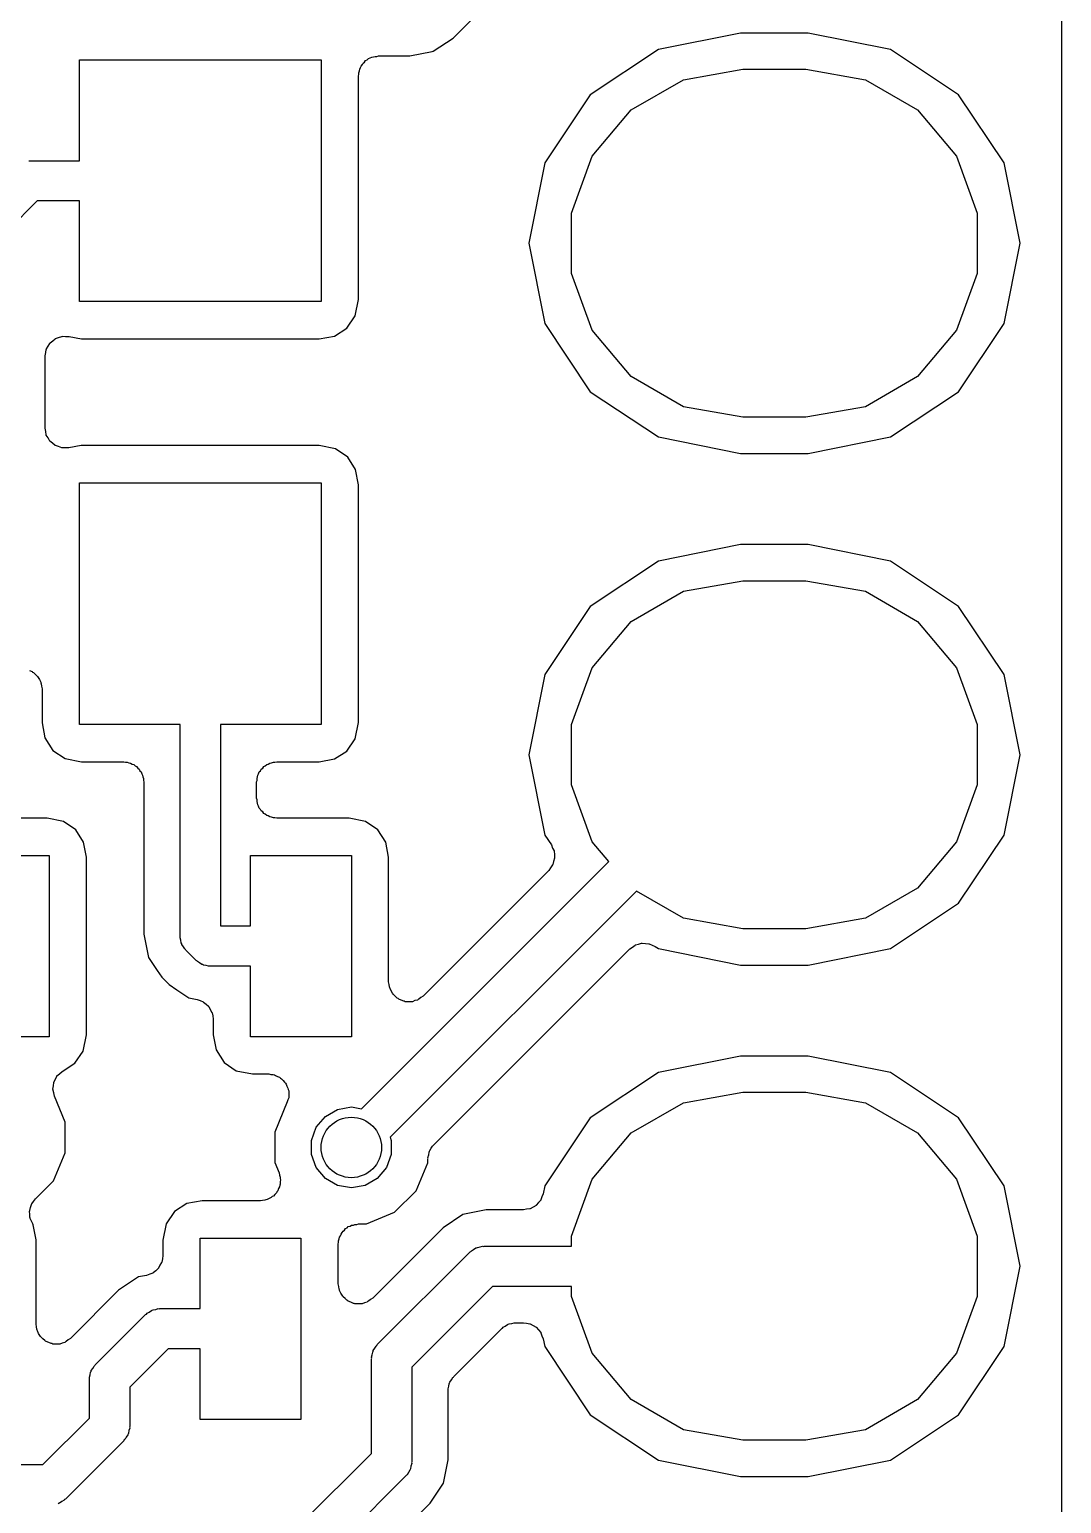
# Model space of a CAD drawing. Extents: x 125.1 to 143.2, y -145.5 to -100.1.
# Drawn here: x 138.1 to 143.22, y -117.97 to -110.65 of the extents above; entities that cross this region are included whole.
import ezdxf

# ---------------------------------------------------------------- set-up
doc = ezdxf.new("R2010")
doc.units = 0
doc.header["$MEASUREMENT"] = 0
doc.layers.add('BLACK', color=7, linetype='CONTINUOUS')

msp = doc.modelspace()

# ---------------------------------------------------------------- linework, layer by layer
at = {"layer": 'Black'}
for p, q in [((143.225, -100.175), (143.225, -139.982)), ((140.205, -110.691), (140.89, -110.006)), ((141.632, -110.666), (141.224, -110.748)), ((141.968, -110.666), (141.632, -110.666)), ((142.376, -110.748), (141.968, -110.666)), ((140.106, -110.757), (140.205, -110.691)), ((138.35, -111.3), (138.35, -110.8)), ((138.35, -110.8), (139.55, -110.8)), ((139.55, -110.8), (139.55, -112)), ((139.755, -110.823), (139.759, -110.816)), ((139.759, -110.816), (139.766, -110.81)), ((139.766, -110.81), (139.771, -110.803)), ((139.771, -110.803), (139.779, -110.799)), ((139.779, -110.799), (139.785, -110.793)), ((139.785, -110.793), (139.794, -110.79)), ((139.794, -110.79), (139.801, -110.786)), ((139.801, -110.786), (139.81, -110.785)), ((139.81, -110.785), (139.818, -110.782)), ((139.818, -110.782), (139.827, -110.782)), ((139.827, -110.782), (139.835, -110.78)), ((139.835, -110.78), (139.99, -110.78)), ((139.99, -110.78), (140.102, -110.758)), ((140.102, -110.758), (140.106, -110.757)), ((140.102, -110.758), (140.102, -110.758)), ((141.224, -110.748), (140.886, -110.973)), ((142.714, -110.973), (142.376, -110.748)), ((139.735, -110.88), (139.737, -110.871)), ((139.735, -111.71), (139.735, -110.88)), ((139.737, -110.863), (139.74, -110.854)), ((139.737, -110.871), (139.737, -110.863)), ((139.74, -110.854), (139.742, -110.846)), ((139.742, -110.846), (139.746, -110.838)), ((139.746, -110.838), (139.749, -110.83)), ((139.749, -110.83), (139.755, -110.823)), ((141.348, -110.898), (141.644, -110.846)), ((141.644, -110.846), (141.956, -110.846)), ((141.956, -110.846), (142.252, -110.898)), ((141.089, -111.048), (141.348, -110.898)), ((142.252, -110.898), (142.511, -111.048)), ((140.886, -110.973), (140.66, -111.311)), ((142.94, -111.311), (142.714, -110.973)), ((140.896, -111.278), (141.089, -111.048)), ((142.511, -111.048), (142.704, -111.278)), ((138.1, -111.3), (138.35, -111.3)), ((140.66, -111.311), (140.581, -111.71)), ((140.793, -111.56), (140.896, -111.278)), ((142.704, -111.278), (142.807, -111.56)), ((143.019, -111.71), (142.94, -111.311)), ((138.141, -111.5), (138, -111.641)), ((138.35, -111.5), (138.141, -111.5)), ((138.35, -112), (138.35, -111.5)), ((140.793, -111.86), (140.793, -111.56)), ((142.807, -111.56), (142.807, -111.86)), ((139.735, -111.99), (139.735, -111.71)), ((140.581, -111.71), (140.66, -112.109)), ((142.94, -112.109), (143.019, -111.71)), ((140.896, -112.142), (140.793, -111.86)), ((142.807, -111.86), (142.704, -112.142)), ((139.55, -112), (138.35, -112)), ((139.719, -112.071), (139.735, -111.99)), ((139.616, -112.171), (139.678, -112.132)), ((139.678, -112.132), (139.719, -112.071)), ((140.66, -112.109), (140.886, -112.447)), ((142.714, -112.447), (142.94, -112.109)), ((138.195, -112.221), (138.203, -112.207)), ((138.203, -112.207), (138.204, -112.206)), ((138.204, -112.206), (138.205, -112.205)), ((138.205, -112.205), (138.218, -112.195)), ((138.218, -112.195), (138.23, -112.185)), ((138.23, -112.185), (138.231, -112.184)), ((138.231, -112.184), (138.232, -112.183)), ((138.232, -112.183), (138.247, -112.178)), ((138.247, -112.178), (138.263, -112.173)), ((138.263, -112.173), (138.264, -112.173)), ((138.264, -112.173), (138.265, -112.172)), ((138.265, -112.172), (138.281, -112.173)), ((138.281, -112.173), (138.297, -112.173)), ((138.297, -112.173), (138.299, -112.173)), ((138.299, -112.173), (138.3, -112.173)), ((138.3, -112.173), (138.36, -112.185)), ((138.36, -112.185), (139.541, -112.185)), ((139.541, -112.185), (139.616, -112.171)), ((141.089, -112.372), (140.896, -112.142)), ((142.704, -112.142), (142.511, -112.372)), ((138.18, -112.269), (138.183, -112.253)), ((138.18, -112.27), (138.18, -112.269)), ((138.18, -112.271), (138.18, -112.27)), ((138.18, -112.628), (138.18, -112.271)), ((138.183, -112.253), (138.186, -112.237)), ((138.186, -112.237), (138.187, -112.236)), ((138.187, -112.235), (138.195, -112.221)), ((138.187, -112.236), (138.187, -112.235)), ((141.348, -112.522), (141.089, -112.372)), ((142.511, -112.372), (142.252, -112.522)), ((140.886, -112.447), (141.224, -112.672)), ((142.376, -112.672), (142.714, -112.447)), ((141.644, -112.574), (141.348, -112.522)), ((142.252, -112.522), (141.956, -112.574)), ((138.18, -112.629), (138.18, -112.628)), ((138.18, -112.628), (138.18, -112.628)), ((138.183, -112.645), (138.18, -112.629)), ((138.186, -112.662), (138.183, -112.645)), ((141.956, -112.574), (141.644, -112.574)), ((138.186, -112.663), (138.186, -112.662)), ((138.186, -112.662), (138.186, -112.662)), ((138.195, -112.677), (138.186, -112.663)), ((138.203, -112.692), (138.195, -112.677)), ((138.204, -112.692), (138.203, -112.692)), ((138.204, -112.693), (138.204, -112.692)), ((138.217, -112.703), (138.204, -112.693)), ((138.23, -112.714), (138.217, -112.703)), ((138.231, -112.714), (138.23, -112.714)), ((138.231, -112.715), (138.231, -112.714)), ((138.247, -112.72), (138.231, -112.715)), ((138.263, -112.726), (138.247, -112.72)), ((138.359, -112.715), (138.298, -112.726)), ((139.54, -112.715), (138.359, -112.715)), ((139.621, -112.731), (139.54, -112.715)), ((141.224, -112.672), (141.632, -112.754)), ((141.968, -112.754), (142.376, -112.672)), ((138.264, -112.726), (138.263, -112.726)), ((138.263, -112.726), (138.263, -112.726)), ((138.281, -112.726), (138.264, -112.726)), ((138.297, -112.726), (138.281, -112.726)), ((138.298, -112.726), (138.297, -112.726)), ((138.298, -112.726), (138.298, -112.726)), ((139.682, -112.772), (139.621, -112.731)), ((139.721, -112.834), (139.682, -112.772)), ((141.632, -112.754), (141.968, -112.754)), ((139.735, -112.909), (139.721, -112.834)), ((138.35, -114.1), (138.35, -112.9)), ((138.35, -112.9), (139.55, -112.9)), ((139.55, -112.9), (139.55, -114.1)), ((139.735, -114.09), (139.735, -112.909)), ((141.632, -113.206), (141.224, -113.288)), ((141.968, -113.206), (141.632, -113.206)), ((142.376, -113.288), (141.968, -113.206)), ((141.224, -113.288), (140.886, -113.513)), ((142.714, -113.513), (142.376, -113.288)), ((141.089, -113.588), (141.348, -113.438)), ((141.348, -113.438), (141.644, -113.386)), ((141.644, -113.386), (141.956, -113.386)), ((141.956, -113.386), (142.252, -113.438)), ((142.252, -113.438), (142.511, -113.588)), ((140.886, -113.513), (140.66, -113.851)), ((142.94, -113.851), (142.714, -113.513)), ((140.896, -113.818), (141.089, -113.588)), ((142.511, -113.588), (142.704, -113.818)), ((140.793, -114.1), (140.896, -113.818)), ((142.704, -113.818), (142.807, -114.1)), ((138.102, -113.832), (138.115, -113.836)), ((138.115, -113.836), (138.118, -113.839)), ((138.118, -113.839), (138.122, -113.841)), ((138.122, -113.841), (138.131, -113.85)), ((138.131, -113.85), (138.141, -113.859)), ((138.141, -113.859), (138.143, -113.862)), ((138.143, -113.862), (138.146, -113.866)), ((138.146, -113.866), (138.152, -113.877)), ((138.152, -113.877), (138.158, -113.889)), ((138.158, -113.889), (138.159, -113.893)), ((140.66, -113.851), (140.581, -114.25)), ((143.019, -114.25), (142.94, -113.851)), ((138.159, -113.893), (138.161, -113.897)), ((138.161, -113.897), (138.162, -113.91)), ((138.162, -113.91), (138.165, -113.923)), ((138.165, -113.923), (138.165, -114.091)), ((138.165, -114.091), (138.179, -114.166)), ((138.85, -114.1), (138.35, -114.1)), ((138.85, -115.15), (138.85, -114.1)), ((139.55, -114.1), (139.05, -114.1)), ((139.05, -114.1), (139.05, -115.1)), ((139.719, -114.171), (139.735, -114.09)), ((140.793, -114.4), (140.793, -114.1)), ((142.807, -114.1), (142.807, -114.4)), ((138.179, -114.166), (138.218, -114.228)), ((139.678, -114.232), (139.719, -114.171)), ((138.218, -114.228), (138.279, -114.269)), ((139.616, -114.271), (139.678, -114.232)), ((140.581, -114.25), (140.66, -114.649)), ((142.94, -114.649), (143.019, -114.25)), ((138.279, -114.269), (138.36, -114.285)), ((138.36, -114.285), (138.57, -114.285)), ((138.57, -114.285), (138.579, -114.287)), ((138.579, -114.287), (138.587, -114.287)), ((138.587, -114.287), (138.596, -114.29)), ((138.596, -114.29), (138.604, -114.292)), ((138.604, -114.292), (138.612, -114.296)), ((138.612, -114.296), (138.62, -114.299)), ((138.62, -114.299), (138.627, -114.305)), ((138.627, -114.305), (138.634, -114.309)), ((138.634, -114.309), (138.64, -114.316)), ((138.64, -114.316), (138.647, -114.321)), ((138.647, -114.321), (138.651, -114.329)), ((138.651, -114.329), (138.657, -114.335)), ((139.243, -114.335), (139.249, -114.329)), ((139.249, -114.329), (139.253, -114.321)), ((139.253, -114.321), (139.26, -114.316)), ((139.26, -114.316), (139.266, -114.309)), ((139.266, -114.309), (139.273, -114.305)), ((139.273, -114.305), (139.28, -114.299)), ((139.28, -114.299), (139.288, -114.296)), ((139.288, -114.296), (139.296, -114.292)), ((139.296, -114.292), (139.304, -114.29)), ((139.304, -114.29), (139.313, -114.287)), ((139.313, -114.287), (139.321, -114.287)), ((139.321, -114.287), (139.33, -114.285)), ((139.33, -114.285), (139.541, -114.285)), ((139.541, -114.285), (139.616, -114.271)), ((138.657, -114.335), (138.66, -114.344)), ((138.66, -114.344), (138.664, -114.351)), ((138.664, -114.351), (138.665, -114.36)), ((138.665, -114.36), (138.668, -114.368)), ((138.668, -114.368), (138.668, -114.377)), ((138.668, -114.377), (138.67, -114.385)), ((138.67, -114.385), (138.67, -115.14)), ((139.23, -114.385), (139.232, -114.377)), ((139.23, -114.465), (139.23, -114.385)), ((139.232, -114.368), (139.235, -114.36)), ((139.232, -114.377), (139.232, -114.368)), ((139.235, -114.36), (139.236, -114.351)), ((139.236, -114.351), (139.24, -114.344)), ((139.24, -114.344), (139.243, -114.335)), ((140.896, -114.682), (140.793, -114.4)), ((142.807, -114.4), (142.704, -114.682)), ((139.232, -114.473), (139.23, -114.465)), ((139.232, -114.482), (139.232, -114.473)), ((139.235, -114.49), (139.232, -114.482)), ((139.236, -114.499), (139.235, -114.49)), ((139.24, -114.506), (139.236, -114.499)), ((139.243, -114.515), (139.24, -114.506)), ((139.249, -114.521), (139.243, -114.515)), ((139.253, -114.529), (139.249, -114.521)), ((139.26, -114.534), (139.253, -114.529)), ((139.266, -114.541), (139.26, -114.534)), ((139.273, -114.545), (139.266, -114.541)), ((139.28, -114.551), (139.273, -114.545)), ((138.19, -114.565), (137.709, -114.565)), ((138.271, -114.581), (138.19, -114.565)), ((138.332, -114.622), (138.271, -114.581)), ((138.371, -114.684), (138.332, -114.622)), ((139.288, -114.554), (139.28, -114.551)), ((139.296, -114.558), (139.288, -114.554)), ((139.304, -114.56), (139.296, -114.558)), ((139.313, -114.563), (139.304, -114.56)), ((139.321, -114.563), (139.313, -114.563)), ((139.33, -114.565), (139.321, -114.563)), ((139.69, -114.565), (139.33, -114.565)), ((139.771, -114.581), (139.69, -114.565)), ((139.832, -114.622), (139.771, -114.581)), ((139.871, -114.684), (139.832, -114.622)), ((138.385, -114.759), (138.371, -114.684)), ((139.885, -114.759), (139.871, -114.684)), ((140.66, -114.649), (140.693, -114.698)), ((140.978, -114.78), (140.896, -114.682)), ((142.704, -114.682), (142.511, -114.912)), ((142.714, -114.987), (142.94, -114.649)), ((137.7, -114.75), (138.2, -114.75)), ((138.2, -114.75), (138.2, -115.65)), ((138.385, -115.64), (138.385, -114.759)), ((139.2, -115.1), (139.2, -114.75)), ((139.2, -114.75), (139.7, -114.75)), ((139.7, -114.75), (139.7, -115.65)), ((139.885, -115.377), (139.885, -114.759)), ((140.693, -114.698), (140.699, -114.713)), ((140.699, -114.713), (140.706, -114.727)), ((140.709, -114.764), (140.704, -114.78)), ((140.706, -114.727), (140.706, -114.728)), ((140.706, -114.728), (140.707, -114.729)), ((140.707, -114.729), (140.708, -114.746)), ((140.708, -114.746), (140.709, -114.762)), ((140.709, -114.762), (140.709, -114.763)), ((140.709, -114.763), (140.709, -114.764)), ((139.75, -116.008), (140.978, -114.78)), ((140.68, -114.824), (140.056, -115.448)), ((140.689, -114.811), (140.68, -114.824)), ((140.699, -114.797), (140.689, -114.811)), ((140.7, -114.795), (140.699, -114.796)), ((140.699, -114.796), (140.699, -114.797)), ((140.704, -114.78), (140.7, -114.795)), ((142.511, -114.912), (142.252, -115.062)), ((141.115, -114.927), (139.892, -116.149)), ((141.348, -115.062), (141.115, -114.927)), ((142.376, -115.212), (142.714, -114.987)), ((141.644, -115.114), (141.348, -115.062)), ((142.252, -115.062), (141.956, -115.114)), ((139.05, -115.1), (139.2, -115.1)), ((141.956, -115.114), (141.644, -115.114)), ((138.67, -115.14), (138.685, -115.215)), ((138.851, -115.154), (138.85, -115.15)), ((138.85, -115.159), (138.851, -115.154)), ((138.854, -115.171), (138.85, -115.159)), ((138.856, -115.184), (138.854, -115.171)), ((138.858, -115.188), (138.856, -115.184)), ((138.859, -115.192), (138.858, -115.188)), ((138.867, -115.203), (138.859, -115.192)), ((138.873, -115.214), (138.867, -115.203)), ((141.082, -115.214), (141.095, -115.205)), ((141.095, -115.205), (141.108, -115.195)), ((141.108, -115.195), (141.109, -115.195)), ((141.109, -115.195), (141.11, -115.194)), ((141.11, -115.194), (141.126, -115.19)), ((141.126, -115.19), (141.141, -115.186)), ((141.141, -115.186), (141.143, -115.186)), ((141.143, -115.186), (141.144, -115.185)), ((141.144, -115.185), (141.16, -115.187)), ((141.16, -115.187), (141.176, -115.188)), ((141.176, -115.188), (141.177, -115.188)), ((141.177, -115.188), (141.178, -115.188)), ((141.178, -115.188), (141.193, -115.195)), ((141.193, -115.195), (141.208, -115.202)), ((141.208, -115.202), (141.224, -115.212)), ((138.685, -115.215), (138.685, -115.215)), ((138.685, -115.215), (138.693, -115.256)), ((138.693, -115.256), (138.736, -115.321)), ((138.877, -115.217), (138.873, -115.214)), ((138.879, -115.221), (138.877, -115.217)), ((138.929, -115.271), (138.879, -115.221)), ((138.933, -115.273), (138.929, -115.271)), ((138.936, -115.277), (138.933, -115.273)), ((138.947, -115.283), (138.936, -115.277)), ((140.109, -116.187), (141.082, -115.214)), ((141.224, -115.212), (141.632, -115.294)), ((141.968, -115.294), (142.376, -115.212)), ((138.736, -115.321), (138.736, -115.321)), ((138.736, -115.321), (138.759, -115.355)), ((138.759, -115.355), (138.795, -115.391)), ((138.958, -115.291), (138.947, -115.283)), ((138.962, -115.292), (138.958, -115.291)), ((138.966, -115.294), (138.962, -115.292)), ((138.979, -115.296), (138.966, -115.294)), ((138.991, -115.3), (138.979, -115.296)), ((138.996, -115.299), (138.991, -115.3)), ((139, -115.3), (138.996, -115.299)), ((139.2, -115.3), (139, -115.3)), ((139.2, -115.65), (139.2, -115.3)), ((141.632, -115.294), (141.968, -115.294)), ((138.795, -115.391), (138.834, -115.417)), ((138.834, -115.417), (138.834, -115.417)), ((138.834, -115.417), (138.894, -115.457)), ((139.888, -115.39), (139.885, -115.377)), ((139.889, -115.403), (139.888, -115.39)), ((139.891, -115.407), (139.889, -115.403)), ((139.892, -115.411), (139.891, -115.407)), ((139.898, -115.423), (139.892, -115.411)), ((139.904, -115.434), (139.898, -115.423)), ((138.894, -115.457), (138.934, -115.465)), ((138.934, -115.465), (138.949, -115.471)), ((138.949, -115.471), (138.965, -115.476)), ((138.965, -115.476), (138.965, -115.477)), ((138.965, -115.477), (138.966, -115.478)), ((138.966, -115.478), (138.979, -115.488)), ((138.979, -115.488), (138.991, -115.499)), ((138.991, -115.499), (138.992, -115.5)), ((138.992, -115.5), (138.993, -115.5)), ((138.993, -115.5), (139, -115.515)), ((139.907, -115.438), (139.904, -115.434)), ((139.909, -115.441), (139.907, -115.438)), ((139.919, -115.45), (139.909, -115.441)), ((139.928, -115.459), (139.919, -115.45)), ((139.932, -115.461), (139.928, -115.459)), ((139.935, -115.464), (139.932, -115.461)), ((139.948, -115.468), (139.935, -115.464)), ((139.96, -115.474), (139.948, -115.468)), ((139.964, -115.474), (139.96, -115.474)), ((139.968, -115.476), (139.964, -115.474)), ((139.981, -115.476), (139.968, -115.476)), ((139.994, -115.477), (139.981, -115.476)), ((139.998, -115.476), (139.994, -115.477)), ((140.003, -115.476), (139.998, -115.476)), ((140.015, -115.471), (140.003, -115.476)), ((140.028, -115.468), (140.015, -115.471)), ((140.031, -115.465), (140.028, -115.468)), ((140.035, -115.464), (140.031, -115.465)), ((140.045, -115.455), (140.035, -115.464)), ((140.056, -115.448), (140.045, -115.455)), ((139, -115.515), (139.008, -115.529)), ((139.008, -115.529), (139.009, -115.53)), ((139.009, -115.53), (139.009, -115.531)), ((139.009, -115.531), (139.012, -115.547)), ((139.012, -115.547), (139.015, -115.563)), ((139.015, -115.563), (139.015, -115.641)), ((138.369, -115.721), (138.385, -115.64)), ((139.015, -115.641), (139.029, -115.716)), ((138.2, -115.65), (137.7, -115.65)), ((138.328, -115.782), (138.369, -115.721)), ((139.029, -115.716), (139.068, -115.778)), ((139.7, -115.65), (139.2, -115.65)), ((138.265, -115.822), (138.328, -115.782)), ((139.068, -115.778), (139.129, -115.819)), ((141.632, -115.746), (141.224, -115.828)), ((141.968, -115.746), (141.632, -115.746)), ((142.376, -115.828), (141.968, -115.746)), ((138.223, -115.876), (138.231, -115.861)), ((138.231, -115.861), (138.239, -115.846)), ((138.239, -115.845), (138.252, -115.834)), ((138.239, -115.846), (138.239, -115.845)), ((138.239, -115.846), (138.239, -115.846)), ((138.252, -115.834), (138.265, -115.822)), ((139.129, -115.819), (139.21, -115.835)), ((139.21, -115.835), (139.29, -115.835)), ((139.29, -115.835), (139.301, -115.837)), ((139.301, -115.837), (139.312, -115.838)), ((139.312, -115.838), (139.318, -115.84)), ((139.318, -115.84), (139.324, -115.842)), ((139.324, -115.842), (139.334, -115.847)), ((139.334, -115.847), (139.344, -115.851)), ((139.344, -115.851), (139.349, -115.856)), ((139.349, -115.856), (139.354, -115.859)), ((139.354, -115.859), (139.361, -115.867)), ((139.361, -115.867), (139.369, -115.875)), ((141.224, -115.828), (140.886, -116.053)), ((142.714, -116.053), (142.376, -115.828)), ((138.219, -115.911), (138.221, -115.894)), ((138.223, -115.928), (138.219, -115.911)), ((138.219, -115.911), (138.219, -115.911)), ((138.219, -115.911), (138.219, -115.911)), ((138.221, -115.894), (138.223, -115.877)), ((138.223, -115.877), (138.223, -115.876)), ((138.223, -115.876), (138.223, -115.876)), ((138.226, -115.945), (138.223, -115.928)), ((139.369, -115.875), (139.373, -115.88)), ((139.373, -115.88), (139.377, -115.885)), ((139.377, -115.885), (139.38, -115.896)), ((139.38, -115.896), (139.385, -115.905)), ((139.385, -115.905), (139.386, -115.912)), ((139.386, -115.912), (139.389, -115.918)), ((139.389, -115.918), (139.389, -115.929)), ((139.389, -115.929), (139.39, -115.94)), ((139.39, -115.94), (139.389, -115.946)), ((141.348, -115.978), (141.644, -115.926)), ((141.644, -115.926), (141.956, -115.926)), ((141.956, -115.926), (142.252, -115.978)), ((138.28, -116.075), (138.226, -115.945)), ((139.382, -115.974), (139.32, -116.124)), ((139.385, -115.963), (139.382, -115.974)), ((139.389, -115.953), (139.385, -115.963)), ((139.389, -115.946), (139.389, -115.953)), ((139.571, -116.046), (139.631, -116.011)), ((139.631, -116.011), (139.7, -115.999)), ((139.7, -115.999), (139.75, -116.008)), ((141.089, -116.128), (141.348, -115.978)), ((142.252, -115.978), (142.511, -116.128)), ((138.28, -116.226), (138.28, -116.075)), ((139.526, -116.1), (139.571, -116.046)), ((140.886, -116.053), (140.66, -116.391)), ((142.94, -116.391), (142.714, -116.053)), ((139.32, -116.124), (139.32, -116.275)), ((139.502, -116.165), (139.526, -116.1)), ((139.892, -116.149), (139.898, -116.165)), ((140.896, -116.358), (141.089, -116.128)), ((142.511, -116.128), (142.704, -116.358)), ((138.222, -116.366), (138.28, -116.226)), ((139.502, -116.235), (139.502, -116.165)), ((139.898, -116.165), (139.898, -116.235)), ((140.084, -116.236), (140.086, -116.223)), ((140.086, -116.223), (140.088, -116.219)), ((140.088, -116.219), (140.089, -116.215)), ((140.089, -116.215), (140.097, -116.204)), ((140.097, -116.204), (140.103, -116.193)), ((140.103, -116.193), (140.107, -116.19)), ((140.107, -116.19), (140.109, -116.187)), ((139.32, -116.275), (139.341, -116.326)), ((139.526, -116.3), (139.502, -116.235)), ((139.571, -116.354), (139.526, -116.3)), ((139.874, -116.3), (139.829, -116.354)), ((139.898, -116.235), (139.874, -116.3)), ((140.022, -116.416), (140.08, -116.276)), ((140.08, -116.249), (140.084, -116.236)), ((140.081, -116.253), (140.08, -116.249)), ((140.08, -116.257), (140.081, -116.253)), ((140.08, -116.276), (140.08, -116.257)), ((138.132, -116.455), (138.222, -116.366)), ((139.341, -116.326), (139.343, -116.337)), ((139.343, -116.337), (139.347, -116.347)), ((139.347, -116.347), (139.347, -116.354)), ((139.347, -116.354), (139.349, -116.36)), ((139.349, -116.36), (139.347, -116.371)), ((139.347, -116.371), (139.347, -116.382)), ((139.631, -116.389), (139.571, -116.354)), ((139.829, -116.354), (139.769, -116.389)), ((140.793, -116.64), (140.896, -116.358)), ((142.704, -116.358), (142.807, -116.64)), ((139.292, -116.453), (139.283, -116.458)), ((139.302, -116.449), (139.292, -116.453)), ((139.307, -116.444), (139.302, -116.449)), ((139.313, -116.441), (139.307, -116.444)), ((139.32, -116.433), (139.313, -116.441)), ((139.328, -116.425), (139.32, -116.433)), ((139.331, -116.42), (139.328, -116.425)), ((139.335, -116.415), (139.331, -116.42)), ((139.339, -116.404), (139.335, -116.415)), ((139.344, -116.395), (139.339, -116.404)), ((139.345, -116.388), (139.344, -116.395)), ((139.347, -116.382), (139.345, -116.388)), ((139.7, -116.401), (139.631, -116.389)), ((139.769, -116.389), (139.7, -116.401)), ((139.915, -116.522), (140.022, -116.416)), ((140.646, -116.445), (140.641, -116.46)), ((140.652, -116.43), (140.646, -116.445)), ((140.66, -116.391), (140.652, -116.43)), ((143.019, -116.79), (142.94, -116.391)), ((138.103, -116.517), (138.104, -116.515)), ((138.105, -116.533), (138.103, -116.517)), ((138.104, -116.513), (138.108, -116.498)), ((138.104, -116.515), (138.104, -116.513)), ((138.108, -116.498), (138.112, -116.484)), ((138.112, -116.484), (138.113, -116.482)), ((138.113, -116.482), (138.114, -116.48)), ((138.114, -116.48), (138.123, -116.468)), ((138.123, -116.468), (138.132, -116.455)), ((138.822, -116.518), (138.781, -116.579)), ((138.884, -116.479), (138.822, -116.518)), ((138.959, -116.465), (138.884, -116.479)), ((139.249, -116.465), (138.959, -116.465)), ((139.259, -116.463), (139.249, -116.465)), ((139.27, -116.462), (139.259, -116.463)), ((139.276, -116.46), (139.27, -116.462)), ((139.283, -116.458), (139.276, -116.46)), ((139.775, -116.58), (139.915, -116.522)), ((140.37, -116.51), (140.254, -116.533)), ((140.554, -116.51), (140.37, -116.51)), ((140.57, -116.507), (140.554, -116.51)), ((140.586, -116.505), (140.57, -116.507)), ((140.587, -116.504), (140.586, -116.505)), ((140.588, -116.504), (140.587, -116.504)), ((140.602, -116.496), (140.588, -116.504)), ((140.617, -116.488), (140.602, -116.496)), ((140.618, -116.487), (140.617, -116.488)), ((140.629, -116.474), (140.618, -116.487)), ((140.618, -116.487), (140.618, -116.487)), ((140.64, -116.462), (140.629, -116.474)), ((140.641, -116.46), (140.64, -116.461)), ((140.64, -116.461), (140.64, -116.462)), ((138.105, -116.548), (138.105, -116.533)), ((138.106, -116.55), (138.105, -116.548)), ((138.106, -116.552), (138.106, -116.55)), ((138.113, -116.566), (138.106, -116.552)), ((138.119, -116.58), (138.113, -116.566)), ((138.121, -116.584), (138.119, -116.58)), ((138.135, -116.659), (138.121, -116.584)), ((138.781, -116.579), (138.765, -116.66)), ((139.671, -116.603), (139.679, -116.599)), ((139.679, -116.599), (139.685, -116.593)), ((139.685, -116.593), (139.694, -116.59)), ((139.694, -116.59), (139.701, -116.586)), ((139.701, -116.586), (139.71, -116.585)), ((139.71, -116.585), (139.718, -116.582)), ((139.718, -116.582), (139.727, -116.582)), ((139.727, -116.582), (139.736, -116.58)), ((139.736, -116.58), (139.775, -116.58)), ((140.155, -116.599), (139.806, -116.948)), ((140.254, -116.533), (140.155, -116.599)), ((138.135, -117.077), (138.135, -116.659)), ((138.765, -116.66), (138.765, -116.737)), ((138.95, -117), (138.95, -116.65)), ((138.95, -116.65), (139.45, -116.65)), ((139.45, -116.65), (139.45, -117.55)), ((139.635, -116.68), (139.637, -116.671)), ((139.637, -116.663), (139.64, -116.654)), ((139.637, -116.671), (139.637, -116.663)), ((139.64, -116.654), (139.642, -116.646)), ((139.642, -116.646), (139.646, -116.638)), ((139.646, -116.638), (139.649, -116.63)), ((139.649, -116.63), (139.655, -116.623)), ((139.655, -116.623), (139.659, -116.616)), ((139.659, -116.616), (139.666, -116.61)), ((139.666, -116.61), (139.671, -116.603)), ((140.793, -116.69), (140.793, -116.64)), ((142.807, -116.64), (142.807, -116.94)), ((138.765, -116.737), (138.762, -116.753)), ((139.635, -116.877), (139.635, -116.68)), ((139.829, -117.179), (140.289, -116.719)), ((140.289, -116.719), (140.293, -116.717)), ((140.293, -116.717), (140.296, -116.713)), ((140.296, -116.713), (140.307, -116.707)), ((140.307, -116.707), (140.318, -116.699)), ((140.318, -116.699), (140.322, -116.698)), ((140.322, -116.698), (140.326, -116.696)), ((140.326, -116.696), (140.339, -116.694)), ((140.339, -116.694), (140.351, -116.69)), ((140.351, -116.69), (140.356, -116.691)), ((140.356, -116.691), (140.36, -116.69)), ((140.36, -116.69), (140.793, -116.69)), ((138.729, -116.812), (138.716, -116.822)), ((138.741, -116.801), (138.729, -116.812)), ((138.742, -116.8), (138.741, -116.801)), ((138.743, -116.8), (138.742, -116.8)), ((138.75, -116.785), (138.743, -116.8)), ((138.758, -116.771), (138.75, -116.785)), ((138.759, -116.77), (138.758, -116.771)), ((138.762, -116.753), (138.759, -116.769)), ((138.759, -116.769), (138.759, -116.77)), ((142.94, -117.189), (143.019, -116.79)), ((138.644, -116.843), (138.545, -116.909)), ((138.684, -116.835), (138.644, -116.843)), ((138.699, -116.829), (138.684, -116.835)), ((138.715, -116.824), (138.699, -116.829)), ((138.716, -116.822), (138.715, -116.823)), ((138.715, -116.823), (138.715, -116.824)), ((139.638, -116.89), (139.635, -116.877)), ((139.639, -116.903), (139.638, -116.89)), ((140.401, -116.89), (140, -117.291)), ((140.793, -116.89), (140.401, -116.89)), ((140.793, -116.94), (140.793, -116.89)), ((138.545, -116.909), (138.306, -117.148)), ((139.641, -116.907), (139.639, -116.903)), ((139.642, -116.911), (139.641, -116.907)), ((139.648, -116.923), (139.642, -116.911)), ((139.654, -116.934), (139.648, -116.923)), ((139.657, -116.938), (139.654, -116.934)), ((139.659, -116.941), (139.657, -116.938)), ((139.669, -116.95), (139.659, -116.941)), ((139.678, -116.959), (139.669, -116.95)), ((139.682, -116.961), (139.678, -116.959)), ((139.685, -116.964), (139.682, -116.961)), ((139.698, -116.968), (139.685, -116.964)), ((139.781, -116.965), (139.778, -116.968)), ((139.785, -116.964), (139.781, -116.965)), ((139.795, -116.955), (139.785, -116.964)), ((139.806, -116.948), (139.795, -116.955)), ((140.896, -117.222), (140.793, -116.94)), ((142.807, -116.94), (142.704, -117.222)), ((138.429, -117.279), (138.679, -117.029)), ((138.679, -117.029), (138.683, -117.027)), ((138.683, -117.027), (138.686, -117.023)), ((138.686, -117.023), (138.697, -117.017)), ((138.697, -117.017), (138.708, -117.009)), ((138.708, -117.009), (138.712, -117.008)), ((138.712, -117.008), (138.716, -117.006)), ((138.716, -117.006), (138.729, -117.004)), ((138.729, -117.004), (138.741, -117)), ((138.741, -117), (138.746, -117.001)), ((138.746, -117.001), (138.75, -117)), ((138.75, -117), (138.95, -117)), ((139.71, -116.974), (139.698, -116.968)), ((139.714, -116.974), (139.71, -116.974)), ((139.718, -116.976), (139.714, -116.974)), ((139.731, -116.976), (139.718, -116.976)), ((139.744, -116.977), (139.731, -116.976)), ((139.748, -116.976), (139.744, -116.977)), ((139.753, -116.976), (139.748, -116.976)), ((139.765, -116.971), (139.753, -116.976)), ((139.778, -116.968), (139.765, -116.971)), ((138.138, -117.09), (138.135, -117.077)), ((138.139, -117.103), (138.138, -117.09)), ((138.141, -117.107), (138.139, -117.103)), ((138.142, -117.111), (138.141, -117.107)), ((138.148, -117.123), (138.142, -117.111)), ((140.209, -117.337), (140.447, -117.099)), ((140.447, -117.099), (140.45, -117.097)), ((140.45, -117.097), (140.453, -117.093)), ((140.453, -117.093), (140.464, -117.087)), ((140.464, -117.087), (140.475, -117.079)), ((140.475, -117.079), (140.479, -117.078)), ((140.479, -117.078), (140.483, -117.076)), ((140.483, -117.076), (140.496, -117.074)), ((140.496, -117.074), (140.509, -117.07)), ((140.509, -117.07), (140.513, -117.071)), ((140.513, -117.071), (140.517, -117.07)), ((140.517, -117.07), (140.554, -117.07)), ((140.554, -117.07), (140.57, -117.073)), ((140.57, -117.073), (140.586, -117.075)), ((140.586, -117.075), (140.587, -117.076)), ((140.587, -117.076), (140.588, -117.076)), ((140.588, -117.076), (140.602, -117.084)), ((140.602, -117.084), (140.617, -117.092)), ((140.617, -117.092), (140.618, -117.093)), ((140.618, -117.093), (140.618, -117.093)), ((140.618, -117.093), (140.629, -117.106)), ((140.629, -117.106), (140.64, -117.118)), ((138.154, -117.134), (138.148, -117.123)), ((138.157, -117.138), (138.154, -117.134)), ((138.159, -117.141), (138.157, -117.138)), ((138.169, -117.15), (138.159, -117.141)), ((138.178, -117.159), (138.169, -117.15)), ((138.182, -117.161), (138.178, -117.159)), ((138.185, -117.164), (138.182, -117.161)), ((138.198, -117.168), (138.185, -117.164)), ((138.21, -117.174), (138.198, -117.168)), ((138.214, -117.174), (138.21, -117.174)), ((138.218, -117.176), (138.214, -117.174)), ((138.231, -117.176), (138.218, -117.176)), ((138.244, -117.177), (138.231, -117.176)), ((138.248, -117.176), (138.244, -117.177)), ((138.253, -117.176), (138.248, -117.176)), ((138.265, -117.171), (138.253, -117.176)), ((138.278, -117.168), (138.265, -117.171)), ((138.281, -117.165), (138.278, -117.168)), ((138.285, -117.164), (138.281, -117.165)), ((138.295, -117.155), (138.285, -117.164)), ((138.306, -117.148), (138.295, -117.155)), ((139.823, -117.186), (139.827, -117.183)), ((139.827, -117.183), (139.829, -117.179)), ((140.64, -117.118), (140.64, -117.119)), ((140.64, -117.119), (140.641, -117.12)), ((140.641, -117.12), (140.646, -117.135)), ((140.646, -117.135), (140.652, -117.15)), ((140.652, -117.15), (140.66, -117.189)), ((138.791, -117.2), (138.6, -117.391)), ((138.95, -117.2), (138.791, -117.2)), ((138.95, -117.55), (138.95, -117.2)), ((139.8, -117.241), (139.804, -117.229)), ((139.801, -117.246), (139.8, -117.241)), ((139.8, -117.25), (139.801, -117.246)), ((139.8, -117.719), (139.8, -117.25)), ((139.804, -117.229), (139.806, -117.216)), ((139.806, -117.216), (139.808, -117.212)), ((139.808, -117.212), (139.809, -117.208)), ((139.809, -117.208), (139.817, -117.197)), ((139.817, -117.197), (139.823, -117.186)), ((140.66, -117.189), (140.886, -117.527)), ((141.089, -117.452), (140.896, -117.222)), ((142.704, -117.222), (142.511, -117.452)), ((142.714, -117.527), (142.94, -117.189)), ((138.4, -117.341), (138.404, -117.329)), ((138.404, -117.329), (138.406, -117.316)), ((138.406, -117.316), (138.408, -117.312)), ((138.408, -117.312), (138.409, -117.308)), ((138.409, -117.308), (138.417, -117.297)), ((138.417, -117.297), (138.423, -117.286)), ((138.423, -117.286), (138.427, -117.283)), ((138.427, -117.283), (138.429, -117.279)), ((140, -117.291), (140, -117.761)), ((138.401, -117.346), (138.4, -117.341)), ((138.4, -117.35), (138.401, -117.346)), ((138.4, -117.544), (138.4, -117.35)), ((138.6, -117.391), (138.6, -117.585)), ((140.18, -117.399), (140.184, -117.386)), ((140.181, -117.403), (140.18, -117.399)), ((140.18, -117.407), (140.181, -117.403)), ((140.184, -117.386), (140.186, -117.373)), ((140.186, -117.373), (140.188, -117.369)), ((140.188, -117.369), (140.189, -117.365)), ((140.189, -117.365), (140.197, -117.354)), ((140.197, -117.354), (140.203, -117.343)), ((140.203, -117.343), (140.207, -117.34)), ((140.207, -117.34), (140.209, -117.337)), ((140.18, -117.751), (140.18, -117.407)), ((141.348, -117.602), (141.089, -117.452)), ((142.511, -117.452), (142.252, -117.602)), ((138.169, -117.775), (138.4, -117.544)), ((139.45, -117.55), (138.95, -117.55)), ((140.886, -117.527), (141.224, -117.752)), ((142.376, -117.752), (142.714, -117.527)), ((138.592, -117.623), (138.591, -117.627)), ((138.594, -117.619), (138.592, -117.623)), ((138.596, -117.606), (138.594, -117.619)), ((138.6, -117.594), (138.596, -117.606)), ((138.6, -117.585), (138.599, -117.589)), ((138.599, -117.589), (138.6, -117.594)), ((141.644, -117.654), (141.348, -117.602)), ((142.252, -117.602), (141.956, -117.654)), ((138.571, -117.656), (138.281, -117.946)), ((138.573, -117.652), (138.571, -117.656)), ((138.577, -117.649), (138.573, -117.652)), ((138.583, -117.638), (138.577, -117.649)), ((138.591, -117.627), (138.583, -117.638)), ((141.956, -117.654), (141.644, -117.654)), ((139.45, -118.069), (139.8, -117.719)), ((140, -117.769), (139.996, -117.782)), ((140, -117.761), (139.999, -117.765)), ((139.999, -117.765), (140, -117.769)), ((140.157, -117.867), (140.18, -117.751)), ((141.224, -117.752), (141.632, -117.834)), ((141.968, -117.834), (142.376, -117.752)), ((137.375, -117.775), (138.169, -117.775)), ((139.971, -117.831), (139.562, -118.24)), ((139.973, -117.828), (139.971, -117.831)), ((139.977, -117.825), (139.973, -117.828)), ((139.983, -117.814), (139.977, -117.825)), ((139.991, -117.803), (139.983, -117.814)), ((139.992, -117.799), (139.991, -117.803)), ((139.994, -117.795), (139.992, -117.799)), ((139.996, -117.782), (139.994, -117.795)), ((141.632, -117.834), (141.968, -117.834)), ((140.091, -117.966), (140.157, -117.867)), ((138.248, -117.967), (138.244, -117.969)), ((138.252, -117.966), (138.248, -117.967)), ((138.263, -117.958), (138.252, -117.966)), ((138.274, -117.952), (138.263, -117.958)), ((138.277, -117.948), (138.274, -117.952)), ((138.281, -117.946), (138.277, -117.948)), ((139.757, -118.299), (140.091, -117.966))]:
    msp.add_line(p, q, dxfattribs=at)
msp.add_circle((139.7, -116.2), 0.15, dxfattribs=at)

doc.saveas('drawing.dxf')
